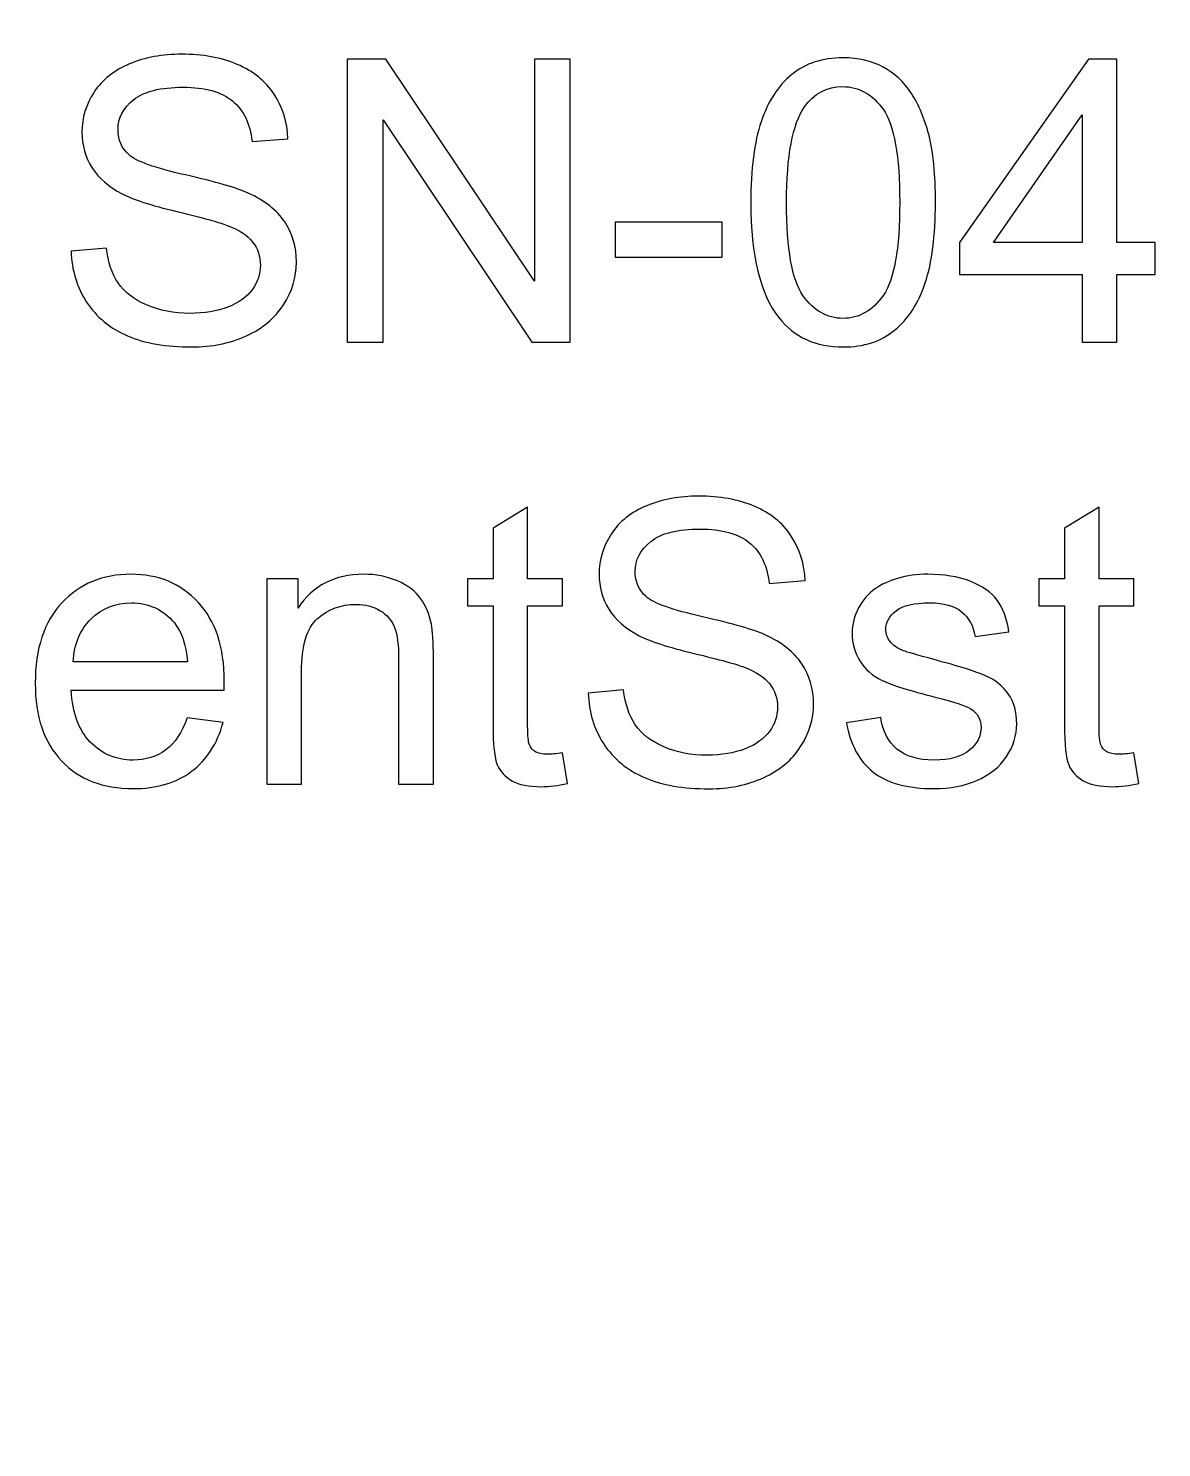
# Model space of a CAD drawing. Header units: centimetres. Extents: x -14.3 to 14.3, y -10 to 9.9.
# Drawn here: x -11.308 to -10.298, y -2.599 to -1.333 of the extents above; entities that cross this region are included whole.
import ezdxf

# ---------------------------------------------------------------- set-up
doc = ezdxf.new("R2010")
doc.units = ezdxf.units.CM
doc.header["$MEASUREMENT"] = 0
doc.layers.add('Layer 1', color=7, linetype='Continuous')

msp = doc.modelspace()

# ---------------------------------------------------------------- linework, layer by layer
at = {"layer": 'Layer 1', "color": 250, "lineweight": 70}
msp.add_open_spline([(-14.3, -9), (-14.3, -9), (-14.3, 8.9), (-14.3, 8.9), (-14.3, 8.9), (-14.3, 9.45219), (-13.85219, 9.9), (-13.3, 9.9), (-13.3, 9.9), (-13.3, 9.9), (13.3, 9.9), (13.3, 9.9), (13.3, 9.9), (13.85219, 9.9), (14.3, 9.45219), (14.3, 8.9), (14.3, 8.9), (14.3, 8.9), (14.3, -9), (14.3, -9), (14.3, -9), (14.3, -9.55219), (13.85219, -10), (13.3, -10), (13.3, -10), (13.3, -10), (-13.3, -10), (-13.3, -10), (-13.3, -10), (-13.85219, -10), (-14.3, -9.55219), (-14.3, -9)], degree=3, knots=[0, 0, 0, 0, 0.125, 0.125, 0.125, 0.125, 0.25, 0.25, 0.25, 0.25, 0.375, 0.375, 0.375, 0.375, 0.5, 0.5, 0.5, 0.5, 0.625, 0.625, 0.625, 0.625, 0.75, 0.75, 0.75, 0.75, 0.875, 0.875, 0.875, 0.875, 1, 1, 1, 1], dxfattribs=at)
at = {"layer": 'Layer 1', "color": 186}
for points, knots in [([(-11.27029, -1.53173), (-11.27029, -1.53173), (-11.23878, -1.52897), (-11.23878, -1.52897), (-11.23878, -1.52897), (-11.23731, -1.54161), (-11.23384, -1.55196), (-11.22837, -1.56007), (-11.22837, -1.56007), (-11.2229, -1.56818), (-11.21444, -1.57471), (-11.20297, -1.57971), (-11.20297, -1.57971), (-11.19151, -1.58471), (-11.17857, -1.58718), (-11.16423, -1.58718), (-11.16423, -1.58718), (-11.15147, -1.58718), (-11.14024, -1.58529), (-11.13048, -1.58153), (-11.13048, -1.58153), (-11.12072, -1.57771), (-11.11343, -1.57254), (-11.10866, -1.56595), (-11.10866, -1.56595), (-11.1039, -1.55931), (-11.10149, -1.55213), (-11.10149, -1.54431), (-11.10149, -1.54431), (-11.10149, -1.53638), (-11.10378, -1.5295), (-11.10843, -1.52356), (-11.10843, -1.52356), (-11.11301, -1.51762), (-11.1206, -1.51268), (-11.13112, -1.50868), (-11.13112, -1.50868), (-11.13794, -1.50604), (-11.15288, -1.50192), (-11.1761, -1.49634), (-11.1761, -1.49634), (-11.19927, -1.49075), (-11.21556, -1.48552), (-11.22485, -1.48058), (-11.22485, -1.48058), (-11.2369, -1.47429), (-11.24589, -1.46641), (-11.25183, -1.45706), (-11.25183, -1.45706), (-11.25771, -1.44771), (-11.26065, -1.43724), (-11.26065, -1.4256), (-11.26065, -1.4256), (-11.26065, -1.4129), (-11.25707, -1.40097), (-11.24983, -1.38991), (-11.24983, -1.38991), (-11.2426, -1.3788), (-11.23202, -1.37039), (-11.21814, -1.36463), (-11.21814, -1.36463), (-11.20421, -1.35893), (-11.1888, -1.35605), (-11.17181, -1.35605), (-11.17181, -1.35605), (-11.15305, -1.35605), (-11.13659, -1.35904), (-11.12224, -1.3651), (-11.12224, -1.3651), (-11.10796, -1.3711), (-11.09696, -1.37998), (-11.08926, -1.39168), (-11.08926, -1.39168), (-11.08162, -1.40338), (-11.07744, -1.41667), (-11.07685, -1.43148), (-11.07685, -1.43148), (-11.07685, -1.43148), (-11.1089, -1.43389), (-11.1089, -1.43389), (-11.1089, -1.43389), (-11.11066, -1.41796), (-11.11648, -1.40585), (-11.12642, -1.39773), (-11.12642, -1.39773), (-11.13636, -1.38956), (-11.151, -1.3855), (-11.1704, -1.3855), (-11.1704, -1.3855), (-11.19063, -1.3855), (-11.20532, -1.38921), (-11.21461, -1.39662), (-11.21461, -1.39662), (-11.22385, -1.40402), (-11.22849, -1.41296), (-11.22849, -1.42337), (-11.22849, -1.42337), (-11.22849, -1.43248), (-11.2252, -1.43995), (-11.21867, -1.44577), (-11.21867, -1.44577), (-11.2122, -1.45165), (-11.19545, -1.45765), (-11.16828, -1.46376), (-11.16828, -1.46376), (-11.14112, -1.46994), (-11.12248, -1.47529), (-11.11237, -1.47987), (-11.11237, -1.47987), (-11.09767, -1.48669), (-11.08679, -1.49528), (-11.07979, -1.50562), (-11.07979, -1.50562), (-11.0728, -1.51603), (-11.06933, -1.52803), (-11.06933, -1.54155), (-11.06933, -1.54155), (-11.06933, -1.55501), (-11.07315, -1.56766), (-11.08085, -1.57953), (-11.08085, -1.57953), (-11.08855, -1.59141), (-11.09961, -1.60064), (-11.11401, -1.60728), (-11.11401, -1.60728), (-11.12842, -1.61387), (-11.14465, -1.61716), (-11.16264, -1.61716), (-11.16264, -1.61716), (-11.18551, -1.61716), (-11.20468, -1.61387), (-11.22008, -1.60717), (-11.22008, -1.60717), (-11.23555, -1.60052), (-11.24766, -1.59053), (-11.25648, -1.57712), (-11.25648, -1.57712), (-11.26524, -1.56377), (-11.26988, -1.54861), (-11.27029, -1.53173)], [0, 0, 0, 0, 0.0285714, 0.0285714, 0.0285714, 0.0285714, 0.0571429, 0.0571429, 0.0571429, 0.0571429, 0.0857143, 0.0857143, 0.0857143, 0.0857143, 0.1142857, 0.1142857, 0.1142857, 0.1142857, 0.1428571, 0.1428571, 0.1428571, 0.1428571, 0.1714286, 0.1714286, 0.1714286, 0.1714286, 0.2, 0.2, 0.2, 0.2, 0.2285714, 0.2285714, 0.2285714, 0.2285714, 0.2571429, 0.2571429, 0.2571429, 0.2571429, 0.2857143, 0.2857143, 0.2857143, 0.2857143, 0.3142857, 0.3142857, 0.3142857, 0.3142857, 0.3428571, 0.3428571, 0.3428571, 0.3428571, 0.3714286, 0.3714286, 0.3714286, 0.3714286, 0.4, 0.4, 0.4, 0.4, 0.4285714, 0.4285714, 0.4285714, 0.4285714, 0.4571429, 0.4571429, 0.4571429, 0.4571429, 0.4857143, 0.4857143, 0.4857143, 0.4857143, 0.5142857, 0.5142857, 0.5142857, 0.5142857, 0.5428571, 0.5428571, 0.5428571, 0.5428571, 0.5714286, 0.5714286, 0.5714286, 0.5714286, 0.6, 0.6, 0.6, 0.6, 0.6285714, 0.6285714, 0.6285714, 0.6285714, 0.6571429, 0.6571429, 0.6571429, 0.6571429, 0.6857143, 0.6857143, 0.6857143, 0.6857143, 0.7142857, 0.7142857, 0.7142857, 0.7142857, 0.7428571, 0.7428571, 0.7428571, 0.7428571, 0.7714286, 0.7714286, 0.7714286, 0.7714286, 0.8, 0.8, 0.8, 0.8, 0.8285714, 0.8285714, 0.8285714, 0.8285714, 0.8571429, 0.8571429, 0.8571429, 0.8571429, 0.8857143, 0.8857143, 0.8857143, 0.8857143, 0.9142857, 0.9142857, 0.9142857, 0.9142857, 0.9428571, 0.9428571, 0.9428571, 0.9428571, 0.9714286, 0.9714286, 0.9714286, 0.9714286, 1, 1, 1, 1]), ([(-11.024, -1.61287), (-11.024, -1.61287), (-11.024, -1.36034), (-11.024, -1.36034), (-11.024, -1.36034), (-11.024, -1.36034), (-10.98972, -1.36034), (-10.98972, -1.36034), (-10.98972, -1.36034), (-10.98972, -1.36034), (-10.85708, -1.5586), (-10.85708, -1.5586), (-10.85708, -1.5586), (-10.85708, -1.5586), (-10.85708, -1.36034), (-10.85708, -1.36034), (-10.85708, -1.36034), (-10.85708, -1.36034), (-10.82503, -1.36034), (-10.82503, -1.36034), (-10.82503, -1.36034), (-10.82503, -1.36034), (-10.82503, -1.61287), (-10.82503, -1.61287), (-10.82503, -1.61287), (-10.82503, -1.61287), (-10.85931, -1.61287), (-10.85931, -1.61287), (-10.85931, -1.61287), (-10.85931, -1.61287), (-10.99196, -1.41443), (-10.99196, -1.41443), (-10.99196, -1.41443), (-10.99196, -1.41443), (-10.99196, -1.61287), (-10.99196, -1.61287), (-10.99196, -1.61287), (-10.99196, -1.61287), (-11.024, -1.61287), (-11.024, -1.61287)], [0, 0, 0, 0, 0.1, 0.1, 0.1, 0.1, 0.2, 0.2, 0.2, 0.2, 0.3, 0.3, 0.3, 0.3, 0.4, 0.4, 0.4, 0.4, 0.5, 0.5, 0.5, 0.5, 0.6, 0.6, 0.6, 0.6, 0.7, 0.7, 0.7, 0.7, 0.8, 0.8, 0.8, 0.8, 0.9, 0.9, 0.9, 0.9, 1, 1, 1, 1]), ([(-10.66398, -1.48834), (-10.66398, -1.45847), (-10.66092, -1.43442), (-10.65475, -1.41625), (-10.65475, -1.41625), (-10.64863, -1.39803), (-10.63946, -1.38397), (-10.62735, -1.3741), (-10.62735, -1.3741), (-10.61524, -1.36422), (-10.60001, -1.35928), (-10.58166, -1.35928), (-10.58166, -1.35928), (-10.56808, -1.35928), (-10.55621, -1.36204), (-10.54597, -1.36751), (-10.54597, -1.36751), (-10.53574, -1.37292), (-10.52734, -1.3808), (-10.52063, -1.39109), (-10.52063, -1.39109), (-10.51399, -1.40138), (-10.50876, -1.4139), (-10.50499, -1.42866), (-10.50499, -1.42866), (-10.50117, -1.44342), (-10.49929, -1.46329), (-10.49929, -1.48834), (-10.49929, -1.48834), (-10.49929, -1.51797), (-10.50235, -1.54184), (-10.5084, -1.56007), (-10.5084, -1.56007), (-10.51452, -1.5783), (-10.52363, -1.59235), (-10.53574, -1.60229), (-10.53574, -1.60229), (-10.54786, -1.61222), (-10.56314, -1.61716), (-10.58166, -1.61716), (-10.58166, -1.61716), (-10.60601, -1.61716), (-10.62512, -1.60846), (-10.63899, -1.591), (-10.63899, -1.591), (-10.65563, -1.57001), (-10.66398, -1.53573), (-10.66398, -1.48834)], [0, 0, 0, 0, 0.0833333, 0.0833333, 0.0833333, 0.0833333, 0.1666667, 0.1666667, 0.1666667, 0.1666667, 0.25, 0.25, 0.25, 0.25, 0.3333333, 0.3333333, 0.3333333, 0.3333333, 0.4166667, 0.4166667, 0.4166667, 0.4166667, 0.5, 0.5, 0.5, 0.5, 0.5833333, 0.5833333, 0.5833333, 0.5833333, 0.6666667, 0.6666667, 0.6666667, 0.6666667, 0.75, 0.75, 0.75, 0.75, 0.8333333, 0.8333333, 0.8333333, 0.8333333, 0.9166667, 0.9166667, 0.9166667, 0.9166667, 1, 1, 1, 1]), ([(-10.36841, -1.61287), (-10.36841, -1.61287), (-10.36841, -1.55243), (-10.36841, -1.55243), (-10.36841, -1.55243), (-10.36841, -1.55243), (-10.47795, -1.55243), (-10.47795, -1.55243), (-10.47795, -1.55243), (-10.47795, -1.55243), (-10.47795, -1.52397), (-10.47795, -1.52397), (-10.47795, -1.52397), (-10.47795, -1.52397), (-10.36271, -1.36034), (-10.36271, -1.36034), (-10.36271, -1.36034), (-10.36271, -1.36034), (-10.33737, -1.36034), (-10.33737, -1.36034), (-10.33737, -1.36034), (-10.33737, -1.36034), (-10.33737, -1.52397), (-10.33737, -1.52397), (-10.33737, -1.52397), (-10.33737, -1.52397), (-10.30327, -1.52397), (-10.30327, -1.52397), (-10.30327, -1.52397), (-10.30327, -1.52397), (-10.30327, -1.55243), (-10.30327, -1.55243), (-10.30327, -1.55243), (-10.30327, -1.55243), (-10.33737, -1.55243), (-10.33737, -1.55243), (-10.33737, -1.55243), (-10.33737, -1.55243), (-10.33737, -1.61287), (-10.33737, -1.61287), (-10.33737, -1.61287), (-10.33737, -1.61287), (-10.36841, -1.61287), (-10.36841, -1.61287)], [0, 0, 0, 0, 0.0909091, 0.0909091, 0.0909091, 0.0909091, 0.1818182, 0.1818182, 0.1818182, 0.1818182, 0.2727273, 0.2727273, 0.2727273, 0.2727273, 0.3636364, 0.3636364, 0.3636364, 0.3636364, 0.4545455, 0.4545455, 0.4545455, 0.4545455, 0.5454545, 0.5454545, 0.5454545, 0.5454545, 0.6363636, 0.6363636, 0.6363636, 0.6363636, 0.7272727, 0.7272727, 0.7272727, 0.7272727, 0.8181818, 0.8181818, 0.8181818, 0.8181818, 0.9090909, 0.9090909, 0.9090909, 0.9090909, 1, 1, 1, 1]), ([(-10.63211, -1.48834), (-10.63211, -1.52979), (-10.62723, -1.55737), (-10.61753, -1.57112), (-10.61753, -1.57112), (-10.60783, -1.58482), (-10.59589, -1.5917), (-10.58166, -1.5917), (-10.58166, -1.5917), (-10.56738, -1.5917), (-10.55544, -1.58477), (-10.54574, -1.57101), (-10.54574, -1.57101), (-10.53604, -1.55725), (-10.53116, -1.52967), (-10.53116, -1.48834), (-10.53116, -1.48834), (-10.53116, -1.44677), (-10.53604, -1.41913), (-10.54574, -1.40549), (-10.54574, -1.40549), (-10.55544, -1.39179), (-10.56749, -1.38497), (-10.58196, -1.38497), (-10.58196, -1.38497), (-10.59625, -1.38497), (-10.60759, -1.39103), (-10.61612, -1.40308), (-10.61612, -1.40308), (-10.62676, -1.41843), (-10.63211, -1.44689), (-10.63211, -1.48834)], [0, 0, 0, 0, 0.125, 0.125, 0.125, 0.125, 0.25, 0.25, 0.25, 0.25, 0.375, 0.375, 0.375, 0.375, 0.5, 0.5, 0.5, 0.5, 0.625, 0.625, 0.625, 0.625, 0.75, 0.75, 0.75, 0.75, 0.875, 0.875, 0.875, 0.875, 1, 1, 1, 1]), ([(-10.36841, -1.52397), (-10.36841, -1.52397), (-10.36841, -1.41014), (-10.36841, -1.41014), (-10.36841, -1.41014), (-10.36841, -1.41014), (-10.44744, -1.52397), (-10.44744, -1.52397), (-10.44744, -1.52397), (-10.44744, -1.52397), (-10.36841, -1.52397), (-10.36841, -1.52397)], [0, 0, 0, 0, 0.3333333, 0.3333333, 0.3333333, 0.3333333, 0.6666667, 0.6666667, 0.6666667, 0.6666667, 1, 1, 1, 1]), ([(-10.78493, -1.53708), (-10.78493, -1.53708), (-10.78493, -1.50592), (-10.78493, -1.50592), (-10.78493, -1.50592), (-10.78493, -1.50592), (-10.68962, -1.50592), (-10.68962, -1.50592), (-10.68962, -1.50592), (-10.68962, -1.50592), (-10.68962, -1.53708), (-10.68962, -1.53708), (-10.68962, -1.53708), (-10.68962, -1.53708), (-10.78493, -1.53708), (-10.78493, -1.53708)], [0, 0, 0, 0, 0.25, 0.25, 0.25, 0.25, 0.5, 0.5, 0.5, 0.5, 0.75, 0.75, 0.75, 0.75, 1, 1, 1, 1]), ([(-10.80898, -1.92584), (-10.80898, -1.92584), (-10.77747, -1.92308), (-10.77747, -1.92308), (-10.77747, -1.92308), (-10.776, -1.93572), (-10.77253, -1.94607), (-10.76706, -1.95418), (-10.76706, -1.95418), (-10.76159, -1.96229), (-10.75313, -1.96882), (-10.74166, -1.97382), (-10.74166, -1.97382), (-10.7302, -1.97882), (-10.71726, -1.98129), (-10.70292, -1.98129), (-10.70292, -1.98129), (-10.69016, -1.98129), (-10.67893, -1.9794), (-10.66917, -1.97564), (-10.66917, -1.97564), (-10.65941, -1.97182), (-10.65212, -1.96665), (-10.64735, -1.96006), (-10.64735, -1.96006), (-10.64259, -1.95342), (-10.64018, -1.94624), (-10.64018, -1.93842), (-10.64018, -1.93842), (-10.64018, -1.93049), (-10.64247, -1.92361), (-10.64712, -1.91767), (-10.64712, -1.91767), (-10.6517, -1.91173), (-10.65929, -1.90679), (-10.66981, -1.90279), (-10.66981, -1.90279), (-10.67663, -1.90015), (-10.69157, -1.89603), (-10.71479, -1.89045), (-10.71479, -1.89045), (-10.73796, -1.88486), (-10.75425, -1.87963), (-10.76354, -1.87469), (-10.76354, -1.87469), (-10.77559, -1.8684), (-10.78458, -1.86052), (-10.79052, -1.85117), (-10.79052, -1.85117), (-10.7964, -1.84182), (-10.79934, -1.83135), (-10.79934, -1.81971), (-10.79934, -1.81971), (-10.79934, -1.80701), (-10.79576, -1.79508), (-10.78852, -1.78402), (-10.78852, -1.78402), (-10.78129, -1.77291), (-10.77071, -1.7645), (-10.75683, -1.75874), (-10.75683, -1.75874), (-10.7429, -1.75304), (-10.72749, -1.75016), (-10.7105, -1.75016), (-10.7105, -1.75016), (-10.69174, -1.75016), (-10.67528, -1.75315), (-10.66093, -1.75921), (-10.66093, -1.75921), (-10.64665, -1.76521), (-10.63565, -1.77409), (-10.62795, -1.78579), (-10.62795, -1.78579), (-10.62031, -1.79749), (-10.61613, -1.81078), (-10.61554, -1.82559), (-10.61554, -1.82559), (-10.61554, -1.82559), (-10.64759, -1.828), (-10.64759, -1.828), (-10.64759, -1.828), (-10.64935, -1.81207), (-10.65517, -1.79996), (-10.66511, -1.79184), (-10.66511, -1.79184), (-10.67505, -1.78367), (-10.68969, -1.77961), (-10.70909, -1.77961), (-10.70909, -1.77961), (-10.72932, -1.77961), (-10.74401, -1.78332), (-10.7533, -1.79073), (-10.7533, -1.79073), (-10.76254, -1.79813), (-10.76718, -1.80707), (-10.76718, -1.81748), (-10.76718, -1.81748), (-10.76718, -1.82659), (-10.76389, -1.83406), (-10.75736, -1.83988), (-10.75736, -1.83988), (-10.75089, -1.84576), (-10.73414, -1.85176), (-10.70697, -1.85787), (-10.70697, -1.85787), (-10.67981, -1.86405), (-10.66117, -1.8694), (-10.65106, -1.87398), (-10.65106, -1.87398), (-10.63636, -1.8808), (-10.62548, -1.88939), (-10.61848, -1.89973), (-10.61848, -1.89973), (-10.61149, -1.91014), (-10.60802, -1.92214), (-10.60802, -1.93566), (-10.60802, -1.93566), (-10.60802, -1.94912), (-10.61184, -1.96177), (-10.61954, -1.97364), (-10.61954, -1.97364), (-10.62724, -1.98552), (-10.6383, -1.99475), (-10.6527, -2.00139), (-10.6527, -2.00139), (-10.66711, -2.00798), (-10.68334, -2.01127), (-10.70133, -2.01127), (-10.70133, -2.01127), (-10.7242, -2.01127), (-10.74337, -2.00798), (-10.75877, -2.00128), (-10.75877, -2.00128), (-10.77424, -1.99463), (-10.78635, -1.98464), (-10.79517, -1.97123), (-10.79517, -1.97123), (-10.80393, -1.95788), (-10.80857, -1.94272), (-10.80898, -1.92584)], [0, 0, 0, 0, 0.0285714, 0.0285714, 0.0285714, 0.0285714, 0.0571429, 0.0571429, 0.0571429, 0.0571429, 0.0857143, 0.0857143, 0.0857143, 0.0857143, 0.1142857, 0.1142857, 0.1142857, 0.1142857, 0.1428571, 0.1428571, 0.1428571, 0.1428571, 0.1714286, 0.1714286, 0.1714286, 0.1714286, 0.2, 0.2, 0.2, 0.2, 0.2285714, 0.2285714, 0.2285714, 0.2285714, 0.2571429, 0.2571429, 0.2571429, 0.2571429, 0.2857143, 0.2857143, 0.2857143, 0.2857143, 0.3142857, 0.3142857, 0.3142857, 0.3142857, 0.3428571, 0.3428571, 0.3428571, 0.3428571, 0.3714286, 0.3714286, 0.3714286, 0.3714286, 0.4, 0.4, 0.4, 0.4, 0.4285714, 0.4285714, 0.4285714, 0.4285714, 0.4571429, 0.4571429, 0.4571429, 0.4571429, 0.4857143, 0.4857143, 0.4857143, 0.4857143, 0.5142857, 0.5142857, 0.5142857, 0.5142857, 0.5428571, 0.5428571, 0.5428571, 0.5428571, 0.5714286, 0.5714286, 0.5714286, 0.5714286, 0.6, 0.6, 0.6, 0.6, 0.6285714, 0.6285714, 0.6285714, 0.6285714, 0.6571429, 0.6571429, 0.6571429, 0.6571429, 0.6857143, 0.6857143, 0.6857143, 0.6857143, 0.7142857, 0.7142857, 0.7142857, 0.7142857, 0.7428571, 0.7428571, 0.7428571, 0.7428571, 0.7714286, 0.7714286, 0.7714286, 0.7714286, 0.8, 0.8, 0.8, 0.8, 0.8285714, 0.8285714, 0.8285714, 0.8285714, 0.8571429, 0.8571429, 0.8571429, 0.8571429, 0.8857143, 0.8857143, 0.8857143, 0.8857143, 0.9142857, 0.9142857, 0.9142857, 0.9142857, 0.9428571, 0.9428571, 0.9428571, 0.9428571, 0.9714286, 0.9714286, 0.9714286, 0.9714286, 1, 1, 1, 1]), ([(-10.83191, -1.97923), (-10.83191, -1.97923), (-10.82744, -2.00663), (-10.82744, -2.00663), (-10.82744, -2.00663), (-10.83614, -2.00845), (-10.84396, -2.00939), (-10.85084, -2.00939), (-10.85084, -2.00939), (-10.86213, -2.00939), (-10.87083, -2.00763), (-10.87707, -2.00404), (-10.87707, -2.00404), (-10.88324, -2.00051), (-10.88759, -1.99581), (-10.89012, -1.98999), (-10.89012, -1.98999), (-10.89265, -1.98423), (-10.89394, -1.972), (-10.89394, -1.95342), (-10.89394, -1.95342), (-10.89394, -1.95342), (-10.89394, -1.84817), (-10.89394, -1.84817), (-10.89394, -1.84817), (-10.89394, -1.84817), (-10.9167, -1.84817), (-10.9167, -1.84817), (-10.9167, -1.84817), (-10.9167, -1.84817), (-10.9167, -1.82406), (-10.9167, -1.82406), (-10.9167, -1.82406), (-10.9167, -1.82406), (-10.89394, -1.82406), (-10.89394, -1.82406), (-10.89394, -1.82406), (-10.89394, -1.82406), (-10.89394, -1.77873), (-10.89394, -1.77873), (-10.89394, -1.77873), (-10.89394, -1.77873), (-10.86307, -1.76015), (-10.86307, -1.76015), (-10.86307, -1.76015), (-10.86307, -1.76015), (-10.86307, -1.82406), (-10.86307, -1.82406), (-10.86307, -1.82406), (-10.86307, -1.82406), (-10.83191, -1.82406), (-10.83191, -1.82406), (-10.83191, -1.82406), (-10.83191, -1.82406), (-10.83191, -1.84817), (-10.83191, -1.84817), (-10.83191, -1.84817), (-10.83191, -1.84817), (-10.86307, -1.84817), (-10.86307, -1.84817), (-10.86307, -1.84817), (-10.86307, -1.84817), (-10.86307, -1.95512), (-10.86307, -1.95512), (-10.86307, -1.95512), (-10.86307, -1.964), (-10.86254, -1.96964), (-10.86149, -1.97217), (-10.86149, -1.97217), (-10.86037, -1.9747), (-10.85861, -1.9767), (-10.85614, -1.97823), (-10.85614, -1.97823), (-10.85367, -1.9797), (-10.85014, -1.98046), (-10.84555, -1.98046), (-10.84555, -1.98046), (-10.84208, -1.98046), (-10.83756, -1.98005), (-10.83191, -1.97923)], [0, 0, 0, 0, 0.05, 0.05, 0.05, 0.05, 0.1, 0.1, 0.1, 0.1, 0.15, 0.15, 0.15, 0.15, 0.2, 0.2, 0.2, 0.2, 0.25, 0.25, 0.25, 0.25, 0.3, 0.3, 0.3, 0.3, 0.35, 0.35, 0.35, 0.35, 0.4, 0.4, 0.4, 0.4, 0.45, 0.45, 0.45, 0.45, 0.5, 0.5, 0.5, 0.5, 0.55, 0.55, 0.55, 0.55, 0.6, 0.6, 0.6, 0.6, 0.65, 0.65, 0.65, 0.65, 0.7, 0.7, 0.7, 0.7, 0.75, 0.75, 0.75, 0.75, 0.8, 0.8, 0.8, 0.8, 0.85, 0.85, 0.85, 0.85, 0.9, 0.9, 0.9, 0.9, 0.95, 0.95, 0.95, 0.95, 1, 1, 1, 1]), ([(-10.32221, -1.97923), (-10.32221, -1.97923), (-10.31774, -2.00663), (-10.31774, -2.00663), (-10.31774, -2.00663), (-10.32644, -2.00845), (-10.33426, -2.00939), (-10.34114, -2.00939), (-10.34114, -2.00939), (-10.35243, -2.00939), (-10.36113, -2.00763), (-10.36737, -2.00404), (-10.36737, -2.00404), (-10.37354, -2.00051), (-10.37789, -1.99581), (-10.38042, -1.98999), (-10.38042, -1.98999), (-10.38295, -1.98423), (-10.38424, -1.972), (-10.38424, -1.95342), (-10.38424, -1.95342), (-10.38424, -1.95342), (-10.38424, -1.84817), (-10.38424, -1.84817), (-10.38424, -1.84817), (-10.38424, -1.84817), (-10.407, -1.84817), (-10.407, -1.84817), (-10.407, -1.84817), (-10.407, -1.84817), (-10.407, -1.82406), (-10.407, -1.82406), (-10.407, -1.82406), (-10.407, -1.82406), (-10.38424, -1.82406), (-10.38424, -1.82406), (-10.38424, -1.82406), (-10.38424, -1.82406), (-10.38424, -1.77873), (-10.38424, -1.77873), (-10.38424, -1.77873), (-10.38424, -1.77873), (-10.35337, -1.76015), (-10.35337, -1.76015), (-10.35337, -1.76015), (-10.35337, -1.76015), (-10.35337, -1.82406), (-10.35337, -1.82406), (-10.35337, -1.82406), (-10.35337, -1.82406), (-10.32221, -1.82406), (-10.32221, -1.82406), (-10.32221, -1.82406), (-10.32221, -1.82406), (-10.32221, -1.84817), (-10.32221, -1.84817), (-10.32221, -1.84817), (-10.32221, -1.84817), (-10.35337, -1.84817), (-10.35337, -1.84817), (-10.35337, -1.84817), (-10.35337, -1.84817), (-10.35337, -1.95512), (-10.35337, -1.95512), (-10.35337, -1.95512), (-10.35337, -1.964), (-10.35284, -1.96964), (-10.35179, -1.97217), (-10.35179, -1.97217), (-10.35067, -1.9747), (-10.34891, -1.9767), (-10.34644, -1.97823), (-10.34644, -1.97823), (-10.34397, -1.9797), (-10.34044, -1.98046), (-10.33585, -1.98046), (-10.33585, -1.98046), (-10.33238, -1.98046), (-10.32786, -1.98005), (-10.32221, -1.97923)], [0, 0, 0, 0, 0.05, 0.05, 0.05, 0.05, 0.1, 0.1, 0.1, 0.1, 0.15, 0.15, 0.15, 0.15, 0.2, 0.2, 0.2, 0.2, 0.25, 0.25, 0.25, 0.25, 0.3, 0.3, 0.3, 0.3, 0.35, 0.35, 0.35, 0.35, 0.4, 0.4, 0.4, 0.4, 0.45, 0.45, 0.45, 0.45, 0.5, 0.5, 0.5, 0.5, 0.55, 0.55, 0.55, 0.55, 0.6, 0.6, 0.6, 0.6, 0.65, 0.65, 0.65, 0.65, 0.7, 0.7, 0.7, 0.7, 0.75, 0.75, 0.75, 0.75, 0.8, 0.8, 0.8, 0.8, 0.85, 0.85, 0.85, 0.85, 0.9, 0.9, 0.9, 0.9, 0.95, 0.95, 0.95, 0.95, 1, 1, 1, 1]), ([(-11.16681, -1.94807), (-11.16681, -1.94807), (-11.13476, -1.95201), (-11.13476, -1.95201), (-11.13476, -1.95201), (-11.13982, -1.97076), (-11.14917, -1.98528), (-11.16281, -1.99563), (-11.16281, -1.99563), (-11.17651, -2.00592), (-11.19397, -2.0111), (-11.2152, -2.0111), (-11.2152, -2.0111), (-11.24195, -2.0111), (-11.26318, -2.00286), (-11.27882, -1.9864), (-11.27882, -1.9864), (-11.29451, -1.96994), (-11.30233, -1.94683), (-11.30233, -1.91708), (-11.30233, -1.91708), (-11.30233, -1.88627), (-11.2944, -1.8624), (-11.27858, -1.84541), (-11.27858, -1.84541), (-11.26271, -1.82841), (-11.24219, -1.81989), (-11.2169, -1.81989), (-11.2169, -1.81989), (-11.19244, -1.81989), (-11.17245, -1.82824), (-11.15699, -1.84488), (-11.15699, -1.84488), (-11.14147, -1.86152), (-11.13371, -1.88498), (-11.13371, -1.91514), (-11.13371, -1.91514), (-11.13371, -1.91702), (-11.13376, -1.91978), (-11.13388, -1.92343), (-11.13388, -1.92343), (-11.13388, -1.92343), (-11.27029, -1.92343), (-11.27029, -1.92343), (-11.27029, -1.92343), (-11.26917, -1.94354), (-11.26347, -1.95894), (-11.25324, -1.96959), (-11.25324, -1.96959), (-11.24301, -1.98029), (-11.23031, -1.98564), (-11.21502, -1.98564), (-11.21502, -1.98564), (-11.20367, -1.98564), (-11.19397, -1.98264), (-11.18592, -1.97664), (-11.18592, -1.97664), (-11.17786, -1.9707), (-11.17151, -1.96118), (-11.16681, -1.94807)], [0, 0, 0, 0, 0.0666667, 0.0666667, 0.0666667, 0.0666667, 0.1333333, 0.1333333, 0.1333333, 0.1333333, 0.2, 0.2, 0.2, 0.2, 0.2666667, 0.2666667, 0.2666667, 0.2666667, 0.3333333, 0.3333333, 0.3333333, 0.3333333, 0.4, 0.4, 0.4, 0.4, 0.4666667, 0.4666667, 0.4666667, 0.4666667, 0.5333333, 0.5333333, 0.5333333, 0.5333333, 0.6, 0.6, 0.6, 0.6, 0.6666667, 0.6666667, 0.6666667, 0.6666667, 0.7333333, 0.7333333, 0.7333333, 0.7333333, 0.8, 0.8, 0.8, 0.8, 0.8666667, 0.8666667, 0.8666667, 0.8666667, 0.9333333, 0.9333333, 0.9333333, 0.9333333, 1, 1, 1, 1]), ([(-11.09579, -2.00698), (-11.09579, -2.00698), (-11.09579, -1.82406), (-11.09579, -1.82406), (-11.09579, -1.82406), (-11.09579, -1.82406), (-11.06792, -1.82406), (-11.06792, -1.82406), (-11.06792, -1.82406), (-11.06792, -1.82406), (-11.06792, -1.85005), (-11.06792, -1.85005), (-11.06792, -1.85005), (-11.05445, -1.82994), (-11.03505, -1.81989), (-11.00971, -1.81989), (-11.00971, -1.81989), (-10.99865, -1.81989), (-10.98854, -1.82189), (-10.97931, -1.82583), (-10.97931, -1.82583), (-10.97002, -1.82983), (-10.96314, -1.835), (-10.95856, -1.84147), (-10.95856, -1.84147), (-10.95391, -1.84788), (-10.95074, -1.85552), (-10.94885, -1.86434), (-10.94885, -1.86434), (-10.94774, -1.8701), (-10.94715, -1.88016), (-10.94715, -1.8945), (-10.94715, -1.8945), (-10.94715, -1.8945), (-10.94715, -2.00698), (-10.94715, -2.00698), (-10.94715, -2.00698), (-10.94715, -2.00698), (-10.97819, -2.00698), (-10.97819, -2.00698), (-10.97819, -2.00698), (-10.97819, -2.00698), (-10.97819, -1.89568), (-10.97819, -1.89568), (-10.97819, -1.89568), (-10.97819, -1.8831), (-10.97937, -1.87363), (-10.98178, -1.86734), (-10.98178, -1.86734), (-10.98419, -1.86111), (-10.98848, -1.85611), (-10.9946, -1.8524), (-10.9946, -1.8524), (-11.00077, -1.84864), (-11.00794, -1.84676), (-11.01623, -1.84676), (-11.01623, -1.84676), (-11.02946, -1.84676), (-11.04081, -1.85099), (-11.05045, -1.85934), (-11.05045, -1.85934), (-11.06004, -1.86775), (-11.0648, -1.88362), (-11.0648, -1.90708), (-11.0648, -1.90708), (-11.0648, -1.90708), (-11.0648, -2.00698), (-11.0648, -2.00698), (-11.0648, -2.00698), (-11.0648, -2.00698), (-11.09579, -2.00698), (-11.09579, -2.00698)], [0, 0, 0, 0, 0.0555556, 0.0555556, 0.0555556, 0.0555556, 0.1111111, 0.1111111, 0.1111111, 0.1111111, 0.1666667, 0.1666667, 0.1666667, 0.1666667, 0.2222222, 0.2222222, 0.2222222, 0.2222222, 0.2777778, 0.2777778, 0.2777778, 0.2777778, 0.3333333, 0.3333333, 0.3333333, 0.3333333, 0.3888889, 0.3888889, 0.3888889, 0.3888889, 0.4444444, 0.4444444, 0.4444444, 0.4444444, 0.5, 0.5, 0.5, 0.5, 0.5555556, 0.5555556, 0.5555556, 0.5555556, 0.6111111, 0.6111111, 0.6111111, 0.6111111, 0.6666667, 0.6666667, 0.6666667, 0.6666667, 0.7222222, 0.7222222, 0.7222222, 0.7222222, 0.7777778, 0.7777778, 0.7777778, 0.7777778, 0.8333333, 0.8333333, 0.8333333, 0.8333333, 0.8888889, 0.8888889, 0.8888889, 0.8888889, 0.9444444, 0.9444444, 0.9444444, 0.9444444, 1, 1, 1, 1]), ([(-10.57868, -1.95236), (-10.57868, -1.95236), (-10.54805, -1.94754), (-10.54805, -1.94754), (-10.54805, -1.94754), (-10.54634, -1.95983), (-10.54152, -1.96923), (-10.53364, -1.97582), (-10.53364, -1.97582), (-10.52582, -1.98234), (-10.51483, -1.98564), (-10.50066, -1.98564), (-10.50066, -1.98564), (-10.48643, -1.98564), (-10.47585, -1.9827), (-10.46897, -1.97693), (-10.46897, -1.97693), (-10.46209, -1.97111), (-10.45862, -1.96429), (-10.45862, -1.95653), (-10.45862, -1.95653), (-10.45862, -1.94948), (-10.46168, -1.94401), (-10.46779, -1.93995), (-10.46779, -1.93995), (-10.47203, -1.93719), (-10.48261, -1.93372), (-10.49948, -1.92949), (-10.49948, -1.92949), (-10.52218, -1.92372), (-10.538, -1.91878), (-10.54676, -1.91455), (-10.54676, -1.91455), (-10.55552, -1.91038), (-10.56222, -1.90456), (-10.56675, -1.89715), (-10.56675, -1.89715), (-10.57127, -1.88974), (-10.57357, -1.88157), (-10.57357, -1.87263), (-10.57357, -1.87263), (-10.57357, -1.86446), (-10.57169, -1.85693), (-10.56792, -1.84999), (-10.56792, -1.84999), (-10.56422, -1.843), (-10.5591, -1.83723), (-10.55269, -1.83265), (-10.55269, -1.83265), (-10.54787, -1.82912), (-10.54129, -1.82606), (-10.533, -1.82359), (-10.533, -1.82359), (-10.52465, -1.82112), (-10.51571, -1.81989), (-10.50619, -1.81989), (-10.50619, -1.81989), (-10.49184, -1.81989), (-10.47926, -1.82201), (-10.46838, -1.82612), (-10.46838, -1.82612), (-10.4575, -1.83024), (-10.44951, -1.83582), (-10.44433, -1.84288), (-10.44433, -1.84288), (-10.43916, -1.84999), (-10.43563, -1.8594), (-10.43369, -1.87122), (-10.43369, -1.87122), (-10.43369, -1.87122), (-10.46397, -1.87539), (-10.46397, -1.87539), (-10.46397, -1.87539), (-10.46538, -1.86599), (-10.46938, -1.85864), (-10.47596, -1.85334), (-10.47596, -1.85334), (-10.48255, -1.84805), (-10.4919, -1.84541), (-10.50395, -1.84541), (-10.50395, -1.84541), (-10.51818, -1.84541), (-10.52835, -1.84776), (-10.53441, -1.85246), (-10.53441, -1.85246), (-10.54052, -1.85717), (-10.54358, -1.86269), (-10.54358, -1.86898), (-10.54358, -1.86898), (-10.54358, -1.87304), (-10.54229, -1.87663), (-10.53976, -1.87986), (-10.53976, -1.87986), (-10.53723, -1.88321), (-10.53329, -1.88592), (-10.52788, -1.88815), (-10.52788, -1.88815), (-10.52477, -1.88927), (-10.51565, -1.89191), (-10.50048, -1.89603), (-10.50048, -1.89603), (-10.47855, -1.90191), (-10.46326, -1.90667), (-10.45462, -1.91044), (-10.45462, -1.91044), (-10.44592, -1.91414), (-10.4391, -1.91961), (-10.43416, -1.92672), (-10.43416, -1.92672), (-10.42922, -1.93384), (-10.42675, -1.94266), (-10.42675, -1.95324), (-10.42675, -1.95324), (-10.42675, -1.96359), (-10.42981, -1.97329), (-10.43581, -1.98246), (-10.43581, -1.98246), (-10.44186, -1.99158), (-10.45056, -1.99863), (-10.46191, -2.00363), (-10.46191, -2.00363), (-10.47326, -2.00863), (-10.48614, -2.0111), (-10.50048, -2.0111), (-10.50048, -2.0111), (-10.5243, -2.0111), (-10.54241, -2.00616), (-10.55487, -1.99628), (-10.55487, -1.99628), (-10.56733, -1.9864), (-10.57527, -1.97176), (-10.57868, -1.95236)], [0, 0, 0, 0, 0.030303, 0.030303, 0.030303, 0.030303, 0.0606061, 0.0606061, 0.0606061, 0.0606061, 0.0909091, 0.0909091, 0.0909091, 0.0909091, 0.1212121, 0.1212121, 0.1212121, 0.1212121, 0.1515152, 0.1515152, 0.1515152, 0.1515152, 0.1818182, 0.1818182, 0.1818182, 0.1818182, 0.2121212, 0.2121212, 0.2121212, 0.2121212, 0.2424242, 0.2424242, 0.2424242, 0.2424242, 0.2727273, 0.2727273, 0.2727273, 0.2727273, 0.3030303, 0.3030303, 0.3030303, 0.3030303, 0.3333333, 0.3333333, 0.3333333, 0.3333333, 0.3636364, 0.3636364, 0.3636364, 0.3636364, 0.3939394, 0.3939394, 0.3939394, 0.3939394, 0.4242424, 0.4242424, 0.4242424, 0.4242424, 0.4545455, 0.4545455, 0.4545455, 0.4545455, 0.4848485, 0.4848485, 0.4848485, 0.4848485, 0.5151515, 0.5151515, 0.5151515, 0.5151515, 0.5454545, 0.5454545, 0.5454545, 0.5454545, 0.5757576, 0.5757576, 0.5757576, 0.5757576, 0.6060606, 0.6060606, 0.6060606, 0.6060606, 0.6363636, 0.6363636, 0.6363636, 0.6363636, 0.6666667, 0.6666667, 0.6666667, 0.6666667, 0.6969697, 0.6969697, 0.6969697, 0.6969697, 0.7272727, 0.7272727, 0.7272727, 0.7272727, 0.7575758, 0.7575758, 0.7575758, 0.7575758, 0.7878788, 0.7878788, 0.7878788, 0.7878788, 0.8181818, 0.8181818, 0.8181818, 0.8181818, 0.8484848, 0.8484848, 0.8484848, 0.8484848, 0.8787879, 0.8787879, 0.8787879, 0.8787879, 0.9090909, 0.9090909, 0.9090909, 0.9090909, 0.9393939, 0.9393939, 0.9393939, 0.9393939, 0.969697, 0.969697, 0.969697, 0.969697, 1, 1, 1, 1]), ([(-11.26859, -1.89791), (-11.26859, -1.89791), (-11.16646, -1.89791), (-11.16646, -1.89791), (-11.16646, -1.89791), (-11.16781, -1.88257), (-11.17175, -1.87098), (-11.17816, -1.86334), (-11.17816, -1.86334), (-11.18803, -1.8514), (-11.20085, -1.84541), (-11.21655, -1.84541), (-11.21655, -1.84541), (-11.23078, -1.84541), (-11.24277, -1.85017), (-11.25248, -1.85969), (-11.25248, -1.85969), (-11.26218, -1.86922), (-11.26753, -1.88198), (-11.26859, -1.89791)], [0, 0, 0, 0, 0.2, 0.2, 0.2, 0.2, 0.4, 0.4, 0.4, 0.4, 0.6, 0.6, 0.6, 0.6, 0.8, 0.8, 0.8, 0.8, 1, 1, 1, 1])]:
    msp.add_open_spline(points, degree=3, knots=knots, dxfattribs=at)

doc.saveas('drawing.dxf')
